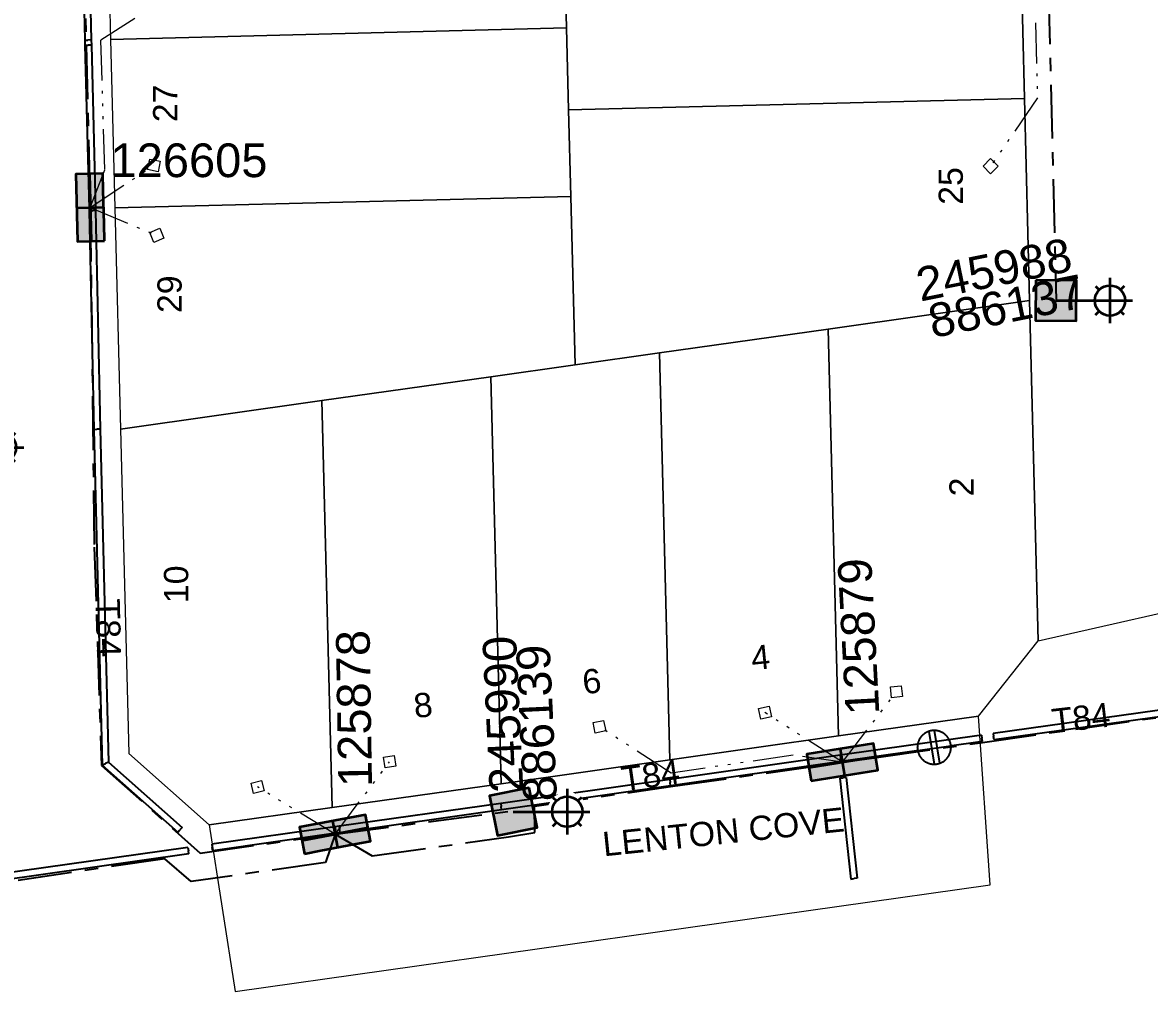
# Model space of a CAD drawing. Header units: metres. Extents: x 293418 to 294566, y 6233478 to 6234177.
# Drawn here: x 293992.7 to 294076.3, y 6233487.6 to 6233559.5 of the extents above; entities that cross this region are included whole.
import ezdxf
from ezdxf.enums import TextEntityAlignment as Align

# ---------------------------------------------------------------- set-up
doc = ezdxf.new("R2010")
doc.units = ezdxf.units.M
doc.linetypes.add('Cable Exist UG', pattern=[7, 4, -1, 1, -1])
doc.linetypes.add('PHANTOMX2', pattern=[6.6, 3, -0.75, 0.2, -0.75, 0.2, -0.75, 0.2, -0.75])
doc.layers.get('0').update_dxf_attribs({"color": 6})
for name, color, linetype, lineweight in [('_User_LV_Exist', 5, 'Continuous', 35), ('Cadastre Land Parcels_SP_EXT', 118, 'Continuous', 15), ('Cadastre Roads_SP_EXT', 218, 'Continuous', 15), ('Mains_LV_EXT', 163, 'Continuous', 25), ('Mains_LV_SL_EXT', 135, 'Continuous', 25), ('Services_SP_EXT', 42, 'PHANTOMX2', 20)]:
    doc.layers.add(name, color=color, linetype=linetype, lineweight=lineweight)
for name, color, linetype in [('Duct_SP_EXT', 30, 'Continuous'), ('Equip_LV_EXT', 7, 'Continuous'), ('Equip_SP_SL_EXT', 7, 'Continuous'), ('SupportsUG_SP_LV_EXT', 7, 'Continuous'), ('SupportsUG_SP_LV_SL_EXT', 7, 'Continuous')]:
    doc.layers.add(name, color=color, linetype=linetype)
doc.layers.add('Features_HIDE', color=1, linetype='Continuous', plot=False)
doc.styles.add('COLUMN_LABEL', font='arial.ttf', dxfattribs={"height": 2})
doc.styles.add('iecARIAL', font='arial.ttf', dxfattribs={"height": 2})
doc.styles.add('POLE_LABEL', font='arial.ttf', dxfattribs={"height": 2})
doc.styles.add('SL_LABEL', font='arial.ttf', dxfattribs={"height": 2})
doc.styles.get("Standard").update_dxf_attribs({"font": 'arial.ttf'})

# ---------------------------------------------------------------- blocks, each defined once
blk = doc.blocks.new('SL_LANTERN_EXT')
at = {"flags": 9}
for tag, p in [('LRATECODE', (-7.4, 0)), ('LOUTREACHVOCAB', (-7.2, 0)), ('LOUTREACH', (-7, 0)), ('LANTNUMBER', (-6.6, 0)), ('LNEW', (-6.4, 0)), ('LMASTVOCAB', (-6.2, 0)), ('LMAST', (-6, 0)), ('LLAMPVOCAB', (-5.8, 0)), ('LLAMP', (-5.6, 0)), ('LEXIST', (-5.4, 0)), ('LCHARGE3PERCENT', (-5.2, 0)), ('LCHARGE3', (-5, 0)), ('LCHARGE2PERCENT', (-4.8, 0)), ('LCHARGE2', (-4.6, 0)), ('LCHARGE1PERCENT', (-4.4, 0)), ('LCHARGE1', (-4.2, 0)), ('LCATEGORY', (-4, 0)), ('LBRACKETVOCAB', (-3.8, 0)), ('LBRACKET', (-3.6, 0)), ('LKINGHEIGHT', (-3.4, 0)), ('CREPLACE', (-3.2, 0)), ('CREMOVE', (-3, 0)), ('CNUMBER', (-2.8, 0)), ('CNEW', (-2.6, 0)), ('CEXIST', (-2.4, 0)), ('USAGE', (-2.2, 0)), ('STATE', (-2, 0)), ('OWNED_BY', (-1.8, 0)), ('ORIENTATION', (-1.6, 0)), ('OPERATING_VOLTAGE', (-1.4, 0)), ('NO_PHASES', (-1.2, 0)), ('LANTERN_TYPE', (-1, 0)), ('LANTERN_PURPOSE', (-0.8, 0)), ('CONTROL_TYPE', (-0.6, 0)), ('CONSTRUCTED_VOLTAGE', (-0.4, 0))]:
    blk.add_attdef(tag, text='', height=0.001, rotation=270, dxfattribs=at).set_placement(p, align=Align.MIDDLE_LEFT)
at = {"style": 'SL_LABEL', "flags": 9}
blk.add_attdef('STREET_CODE', text='', height=0.001, rotation=270, dxfattribs=at).set_placement((0.001, 0), align=Align.MIDDLE_LEFT)
at = {"flags": 1}
blk.add_attdef('Z', (0, 0), '', height=0.001, rotation=270, dxfattribs=at)
at = {"width": 0.9}
blk.add_attdef('LNUMBER', text='', height=1, dxfattribs=at).set_placement((7, -1), align=Align.MIDDLE_LEFT)
at = {"flags": 9}
for tag, p in [('LREMOVE', (0, -7.6)), ('LREPLACE', (0, -7.8)), ('LTYPE', (0, -8)), ('LTYPEVOCAB', (0, -8.2)), ('LEGEND', (0, -8.4)), ('SUBURB', (0, -8.6)), ('STREETNAME', (0, -8.8)), ('LOCATION', (0, -9)), ('NOTES', (0, -9.2)), ('MAINTAINED_BY', (0, -9.863))]:
    blk.add_attdef(tag, text='', height=0.001, dxfattribs=at).set_placement(p, align=Align.MIDDLE_LEFT)
blk.add_attdef('OPERATED_BY', (0, -9.607), '', height=0.001, dxfattribs=at)
at = {"layer": 'Features_HIDE', "width": 0.9}
blk.add_attdef('ASSET_NUM', text='', height=1, dxfattribs=at).set_placement((7, 1), align=Align.MIDDLE_LEFT)
blk.add_wipeout([(5.688, 0), (5.061, -1.061), (4, -1.688), (2.939, -1.061), (2.313, 0), (2.939, 1.061), (4, 1.687), (5.061, 1.061)])
for p, q in [((4, 1.687), (4, 0)), ((2.939, 1.061), (3.205, 0.795)), ((5.061, 1.061), (4.795, 0.795)), ((0, 0), (4, 0)), ((2.939, -1.061), (3.205, -0.795)), ((4, 0), (5.688, 0)), ((4, 0), (4, -1.688)), ((5.061, -1.061), (4.795, -0.795))]:
    blk.add_line(p, q)
blk.add_circle((4, 0), 1.125)
blk = doc.blocks.new('CCP_EXT')
at = {"flags": 9}
for tag, p in [('USAGE', (0, -1.2)), ('LEGEND', (0, -1.4)), ('LIFE_SUPPORT', (0, -1.6)), ('STATE', (0, -1.8)), ('NOTES', (0, -2))]:
    blk.add_attdef(tag, text='', height=0.2, dxfattribs=at).set_placement(p, align=Align.MIDDLE_LEFT)
blk.add_wipeout([(0, 0.566), (0.566, 0), (0, -0.566), (-0.566, 0)])
blk.add_lwpolyline([(-0.566, 0), (0, 0.566), (0.566, 0), (0, -0.566), (-0.566, 0)])
at = {"flags": 1}
blk.add_attdef('Z', (0, 0), '', height=0.2, dxfattribs=at)
at = {"flags": 9}
for tag, p in [('CCP_TYPE', (0, 0)), ('OPERATING_VOLTAGE', (0, -0.6)), ('ORIENTATION', (0, -0.8)), ('CONSTRUCTED_VOLTAGE', (0, -0.2)), ('NO_PHASES', (0, -0.4)), ('OWNED_BY', (0, -1))]:
    blk.add_attdef(tag, text='', height=0.2, dxfattribs=at).set_placement(p, align=Align.MIDDLE_LEFT)
blk = doc.blocks.new('LV_UG_LINKS_CLOSED_EXT')
at = {"layer": 'Equip_LV_EXT'}
for tag, flags, p in [('ACTUAL_STATUS', 9, (3, -2)), ('OPERATING_VOLTAGE', 9, (3, -2.6)), ('CONSTRUCTED_VOLTAGE', 9, (3, -2.2)), ('NO_PHASES', 9, (3, -2.4)), ('ORIENTATION', 9, (3, -2.8)), ('STATE', 9, (3, -3)), ('SWITCH_TYPE', 9, (3, -3.2)), ('USAGE', 9, (3, -3.4)), ('OWNED_BY', 9, (3, -3.8)), ('OPERATED_BY', 9, (3, -4)), ('NOTES', 9, (3, -3.6)), ('MAINTAINED_BY', 9, (3, -4.2)), ('TYPE', 9, (3, -4.6)), ('Z', 1, (3, -4.8)), ('NUMBER_OF_PHASES', 9, (3, -4.4))]:
    blk.add_attdef(tag, text='', height=0.2, dxfattribs=dict(at, flags=flags)).set_placement(p, align=Align.MIDDLE_LEFT)
blk.add_wipeout([(4, 1.25), (3.969, 1.25), (3.939, 1.248), (3.908, 1.247), (3.877, 1.244), (3.847, 1.241), (3.817, 1.236), (3.786, 1.232), (3.756, 1.226), (3.726, 1.22), (3.696, 1.213), (3.667, 1.205), (3.637, 1.196), (3.608, 1.187), (3.579, 1.177), (3.55, 1.166), (3.522, 1.155), (3.493, 1.143), (3.466, 1.13), (3.438, 1.117), (3.411, 1.102), (3.384, 1.088), (3.357, 1.072), (3.331, 1.056), (3.306, 1.039), (3.28, 1.022), (3.255, 1.004), (3.231, 0.985), (3.207, 0.966), (3.184, 0.947), (3.161, 0.926), (3.138, 0.905), (3.116, 0.884), (3.095, 0.862), (3.074, 0.839), (3.053, 0.816), (3.034, 0.793), (3.015, 0.769), (2.996, 0.745), (2.978, 0.72), (2.961, 0.694), (2.944, 0.669), (2.928, 0.643), (2.912, 0.616), (2.898, 0.589), (2.883, 0.562), (2.87, 0.534), (2.857, 0.507), (2.845, 0.478), (2.834, 0.45), (2.823, 0.421), (2.813, 0.392), (2.804, 0.363), (2.795, 0.333), (2.787, 0.304), (2.78, 0.274), (2.774, 0.244), (2.768, 0.214), (2.764, 0.183), (2.759, 0.153), (2.756, 0.123), (2.753, 0.092), (2.752, 0.061), (2.75, 0.031), (2.75, 0), (2.75, -0.031), (2.752, -0.061), (2.753, -0.092), (2.756, -0.123), (2.759, -0.153), (2.764, -0.183), (2.768, -0.214), (2.774, -0.244), (2.78, -0.274), (2.787, -0.304), (2.795, -0.333), (2.804, -0.363), (2.813, -0.392), (2.823, -0.421), (2.834, -0.45), (2.845, -0.478), (2.857, -0.507), (2.87, -0.534), (2.883, -0.562), (2.898, -0.589), (2.912, -0.616), (2.928, -0.643), (2.944, -0.669), (2.961, -0.694), (2.978, -0.72), (2.996, -0.745), (3.015, -0.769), (3.034, -0.793), (3.053, -0.816), (3.074, -0.839), (3.095, -0.862), (3.116, -0.884), (3.138, -0.905), (3.161, -0.926), (3.184, -0.947), (3.207, -0.966), (3.231, -0.985), (3.255, -1.004), (3.28, -1.022), (3.306, -1.039), (3.331, -1.056), (3.357, -1.072), (3.384, -1.088), (3.411, -1.102), (3.438, -1.117), (3.466, -1.13), (3.493, -1.143), (3.522, -1.155), (3.55, -1.166), (3.579, -1.177), (3.608, -1.187), (3.637, -1.196), (3.667, -1.205), (3.696, -1.213), (3.726, -1.22), (3.756, -1.226), (3.786, -1.232), (3.817, -1.236), (3.847, -1.241), (3.877, -1.244), (3.908, -1.247), (3.939, -1.248), (3.969, -1.25), (4, -1.25), (4.031, -1.25), (4.061, -1.248), (4.092, -1.247), (4.123, -1.244), (4.153, -1.241), (4.183, -1.236), (4.214, -1.232), (4.244, -1.226), (4.274, -1.22), (4.304, -1.213), (4.333, -1.205), (4.363, -1.196), (4.392, -1.187), (4.421, -1.177), (4.45, -1.166), (4.478, -1.155), (4.507, -1.143), (4.534, -1.13), (4.562, -1.117), (4.589, -1.102), (4.616, -1.088), (4.643, -1.072), (4.669, -1.056), (4.694, -1.039), (4.72, -1.022), (4.745, -1.004), (4.769, -0.985), (4.793, -0.966), (4.816, -0.947), (4.839, -0.926), (4.862, -0.905), (4.884, -0.884), (4.905, -0.862), (4.926, -0.839), (4.947, -0.816), (4.966, -0.793), (4.985, -0.769), (5.004, -0.745), (5.022, -0.72), (5.039, -0.694), (5.056, -0.669), (5.072, -0.643), (5.088, -0.616), (5.102, -0.589), (5.117, -0.562), (5.13, -0.534), (5.143, -0.507), (5.155, -0.478), (5.166, -0.45), (5.177, -0.421), (5.187, -0.392), (5.196, -0.363), (5.205, -0.333), (5.213, -0.304), (5.22, -0.274), (5.226, -0.244), (5.232, -0.214), (5.236, -0.183), (5.241, -0.153), (5.244, -0.123), (5.247, -0.092), (5.248, -0.061), (5.25, -0.031), (5.25, 0), (5.25, 0.031), (5.248, 0.061), (5.247, 0.092), (5.244, 0.123), (5.241, 0.153), (5.236, 0.183), (5.232, 0.214), (5.226, 0.244), (5.22, 0.274), (5.213, 0.304), (5.205, 0.333), (5.196, 0.363), (5.187, 0.392), (5.177, 0.421), (5.166, 0.45), (5.155, 0.478), (5.143, 0.507), (5.13, 0.534), (5.117, 0.562), (5.102, 0.589), (5.088, 0.616), (5.072, 0.643), (5.056, 0.669), (5.039, 0.694), (5.022, 0.72), (5.004, 0.745), (4.985, 0.769), (4.966, 0.793), (4.947, 0.816), (4.926, 0.839), (4.905, 0.862), (4.884, 0.884), (4.862, 0.905), (4.839, 0.926), (4.816, 0.947), (4.793, 0.966), (4.769, 0.985), (4.745, 1.004), (4.72, 1.022), (4.694, 1.039), (4.669, 1.056), (4.643, 1.072), (4.616, 1.088), (4.589, 1.102), (4.562, 1.117), (4.534, 1.13), (4.507, 1.143), (4.478, 1.155), (4.45, 1.166), (4.421, 1.177), (4.392, 1.187), (4.363, 1.196), (4.333, 1.205), (4.304, 1.213), (4.274, 1.22), (4.244, 1.226), (4.214, 1.232), (4.183, 1.236), (4.153, 1.241), (4.123, 1.244), (4.092, 1.247), (4.061, 1.248), (4.031, 1.25)]).dxf.layer = 'Equip_LV_EXT'
for p, q in [((3.792, 1.232), (3.792, -1.232)), ((4.208, 1.232), (4.208, -1.232))]:
    blk.add_line(p, q, dxfattribs=at)
at = {"layer": 'Equip_LV_EXT', "flags": 128}
blk.add_lwpolyline([(4, 1.25), (3.969, 1.25), (3.939, 1.248), (3.908, 1.247), (3.877, 1.244), (3.847, 1.241), (3.817, 1.236), (3.786, 1.232), (3.756, 1.226), (3.726, 1.22), (3.696, 1.213), (3.667, 1.205), (3.637, 1.196), (3.608, 1.187), (3.579, 1.177), (3.55, 1.166), (3.522, 1.155), (3.493, 1.143), (3.466, 1.13), (3.438, 1.117), (3.411, 1.102), (3.384, 1.088), (3.357, 1.072), (3.331, 1.056), (3.306, 1.039), (3.28, 1.022), (3.255, 1.004), (3.231, 0.985), (3.207, 0.966), (3.184, 0.947), (3.161, 0.926), (3.138, 0.905), (3.116, 0.884), (3.095, 0.862), (3.074, 0.839), (3.053, 0.816), (3.034, 0.793), (3.015, 0.769), (2.996, 0.745), (2.978, 0.72), (2.961, 0.694), (2.944, 0.669), (2.928, 0.643), (2.912, 0.616), (2.898, 0.589), (2.883, 0.562), (2.87, 0.534), (2.857, 0.507), (2.845, 0.478), (2.834, 0.45), (2.823, 0.421), (2.813, 0.392), (2.804, 0.363), (2.795, 0.333), (2.787, 0.304), (2.78, 0.274), (2.774, 0.244), (2.768, 0.214), (2.764, 0.183), (2.759, 0.153), (2.756, 0.123), (2.753, 0.092), (2.752, 0.061), (2.75, 0.031), (2.75, 0), (2.75, -0.031), (2.752, -0.061), (2.753, -0.092), (2.756, -0.123), (2.759, -0.153), (2.764, -0.183), (2.768, -0.214), (2.774, -0.244), (2.78, -0.274), (2.787, -0.304), (2.795, -0.333), (2.804, -0.363), (2.813, -0.392), (2.823, -0.421), (2.834, -0.45), (2.845, -0.478), (2.857, -0.507), (2.87, -0.534), (2.883, -0.562), (2.898, -0.589), (2.912, -0.616), (2.928, -0.643), (2.944, -0.669), (2.961, -0.694), (2.978, -0.72), (2.996, -0.745), (3.015, -0.769), (3.034, -0.793), (3.053, -0.816), (3.074, -0.839), (3.095, -0.862), (3.116, -0.884), (3.138, -0.905), (3.161, -0.926), (3.184, -0.947), (3.207, -0.966), (3.231, -0.985), (3.255, -1.004), (3.28, -1.022), (3.306, -1.039), (3.331, -1.056), (3.357, -1.072), (3.384, -1.088), (3.411, -1.102), (3.438, -1.117), (3.466, -1.13), (3.493, -1.143), (3.522, -1.155), (3.55, -1.166), (3.579, -1.177), (3.608, -1.187), (3.637, -1.196), (3.667, -1.205), (3.696, -1.213), (3.726, -1.22), (3.756, -1.226), (3.786, -1.232), (3.817, -1.236), (3.847, -1.241), (3.877, -1.244), (3.908, -1.247), (3.939, -1.248), (3.969, -1.25), (4, -1.25), (4.031, -1.25), (4.061, -1.248), (4.092, -1.247), (4.123, -1.244), (4.153, -1.241), (4.183, -1.236), (4.214, -1.232), (4.244, -1.226), (4.274, -1.22), (4.304, -1.213), (4.333, -1.205), (4.363, -1.196), (4.392, -1.187), (4.421, -1.177), (4.45, -1.166), (4.478, -1.155), (4.507, -1.143), (4.534, -1.13), (4.562, -1.117), (4.589, -1.102), (4.616, -1.088), (4.643, -1.072), (4.669, -1.056), (4.694, -1.039), (4.72, -1.022), (4.745, -1.004), (4.769, -0.985), (4.793, -0.966), (4.816, -0.947), (4.839, -0.926), (4.862, -0.905), (4.884, -0.884), (4.905, -0.862), (4.926, -0.839), (4.947, -0.816), (4.966, -0.793), (4.985, -0.769), (5.004, -0.745), (5.022, -0.72), (5.039, -0.694), (5.056, -0.669), (5.072, -0.643), (5.088, -0.616), (5.102, -0.589), (5.117, -0.562), (5.13, -0.534), (5.143, -0.507), (5.155, -0.478), (5.166, -0.45), (5.177, -0.421), (5.187, -0.392), (5.196, -0.363), (5.205, -0.333), (5.213, -0.304), (5.22, -0.274), (5.226, -0.244), (5.232, -0.214), (5.236, -0.183), (5.241, -0.153), (5.244, -0.123), (5.247, -0.092), (5.248, -0.061), (5.25, -0.031), (5.25, 0), (5.25, 0.031), (5.248, 0.061), (5.247, 0.092), (5.244, 0.123), (5.241, 0.153), (5.236, 0.183), (5.232, 0.214), (5.226, 0.244), (5.22, 0.274), (5.213, 0.304), (5.205, 0.333), (5.196, 0.363), (5.187, 0.392), (5.177, 0.421), (5.166, 0.45), (5.155, 0.478), (5.143, 0.507), (5.13, 0.534), (5.117, 0.562), (5.102, 0.589), (5.088, 0.616), (5.072, 0.643), (5.056, 0.669), (5.039, 0.694), (5.022, 0.72), (5.004, 0.745), (4.985, 0.769), (4.966, 0.793), (4.947, 0.816), (4.926, 0.839), (4.905, 0.862), (4.884, 0.884), (4.862, 0.905), (4.839, 0.926), (4.816, 0.947), (4.793, 0.966), (4.769, 0.985), (4.745, 1.004), (4.72, 1.022), (4.694, 1.039), (4.669, 1.056), (4.643, 1.072), (4.616, 1.088), (4.589, 1.102), (4.562, 1.117), (4.534, 1.13), (4.507, 1.143), (4.478, 1.155), (4.45, 1.166), (4.421, 1.177), (4.392, 1.187), (4.363, 1.196), (4.333, 1.205), (4.304, 1.213), (4.274, 1.22), (4.244, 1.226), (4.214, 1.232), (4.183, 1.236), (4.153, 1.241), (4.123, 1.244), (4.092, 1.247), (4.061, 1.248), (4.031, 1.25)], close=True, dxfattribs=at)
blk = doc.blocks.new('PILLAR_EXT')
blk.add_hatch(color=256).paths.add_polyline_path([(-2.5, 1), (-2.5, -1), (2.5, -1), (2.5, 1)])
for p, q in [((0, 1), (0, -1)), ((-2.5, 0), (2.5, 0))]:
    blk.add_line(p, q)
at = {"ltscale": 10}
blk.add_line((2.5, 0), (-2.5, 0), dxfattribs=at)
blk.add_lwpolyline([(-2.5, -1), (-1.25, -1), (1.25, -1), (2.5, -1), (2.5, 1), (-2.5, 1)], close=True)
at = {"width": 0.9, "flags": 8}
blk.add_attdef('ASSET_NUM', text='', height=2, rotation=90, dxfattribs=at).set_placement((-2, 4), align=Align.MIDDLE_LEFT)
for tag, p, flags in [('OWNED_BY', (0, -0.2), 9), ('STATE', (0, -0.4), 9), ('SUPPORT_TYPE', (0, -0.6), 9), ('USAGE', (0, -0.8), 9), ('LEGEND', (0, -1), 9), ('STREETNAME', (0, -1.8), 9), ('LOCATION', (0, -1.2), 9), ('NOTES', (0, -1.4), 9), ('PARENT', (0, -1.6), 9), ('SUBURB', (0, -2), 1)]:
    blk.add_attdef(tag, p, '', height=0.2, dxfattribs=dict(flags=flags))
blk = doc.blocks.new('COLUMN_EXT')
blk.add_hatch(color=256).paths.add_polyline_path([(1.5, -1.5), (1.5, 1.5), (-1.5, 1.5), (-1.5, -1.5)])
blk.add_lwpolyline([(1.5, 1.5), (-1.5, 1.5), (-1.5, -1.5), (1.5, -1.5)], close=True)
at = {"flags": 9}
for tag, p in [('STREETNAME', (-1.813, 1.6)), ('SUBURB', (-1.813, 1.8)), ('NOTES', (-1.813, 2)), ('LOCATION', (-1.813, 1.4)), ('LEGEND', (-1.813, 1.2)), ('USAGE', (-1.813, 1)), ('STATE', (-1.813, 0.8)), ('COLUMN_TYPE', (-1.813, 0.4)), ('OWNED_BY', (-1.813, 0.6))]:
    blk.add_attdef(tag, text='', height=0.2, rotation=180, dxfattribs=at).set_placement(p, align=Align.MIDDLE_LEFT)
at = {"flags": 1}
blk.add_attdef('Z', (-1.813, 2.351), '', height=0.2, rotation=180, dxfattribs=at)
at = {"flags": 9}
for tag, style, p in [('STRUCTURE_PLANT_NUMBER', 'POLE_LABEL', (-1.813, -0.031)), ('STREET_CODE', 'COLUMN_LABEL', (-1.813, 0.2))]:
    blk.add_attdef(tag, text='', height=0.2, rotation=180, dxfattribs=dict(at, style=style)).set_placement(p, align=Align.MIDDLE_LEFT)
at = {"style": 'COLUMN_LABEL', "width": 0.9, "flags": 8}
blk.add_attdef('ASSET_NUM', text='', height=2, rotation=270, dxfattribs=at).set_placement((2, -4), align=Align.MIDDLE_LEFT)

msp = doc.modelspace()

# ---------------------------------------------------------------- linework, layer by layer
at = {"layer": 'Cadastre Land Parcels_SP_EXT', "linetype": 'Continuous'}
for points in [[(294033.08, 6233559.1), (294032.855, 6233568.014), (294032.763, 6233571.599), (293998.93, 6233570.742), (293999.247, 6233558.244), (294033.08, 6233559.1)], [(294067.067, 6233553.872), (294066.687, 6233568.87), (294032.855, 6233568.014), (294033.08, 6233559.1), (294033.234, 6233553.017), (294067.067, 6233553.872)], [(294033.396, 6233546.603), (294033.234, 6233553.017), (294033.08, 6233559.1), (293999.247, 6233558.244), (293999.563, 6233545.747), (294033.396, 6233546.603)], [(294039.972, 6233534.991), (294052.494, 6233536.762), (294067.446, 6233538.876), (294067.067, 6233553.872), (294033.234, 6233553.017), (294033.396, 6233546.603), (294033.712, 6233534.106), (294039.972, 6233534.991)], [(294014.93, 6233531.449), (294027.451, 6233533.22), (294033.712, 6233534.106), (294033.396, 6233546.603), (293999.563, 6233545.747), (293999.978, 6233529.335), (294014.93, 6233531.449)], [(294063.656, 6233508.039), (294068.085, 6233513.617), (294067.446, 6233538.876), (294052.494, 6233536.762), (294053.257, 6233506.569), (294063.656, 6233508.039)], [(294053.257, 6233506.569), (294052.494, 6233536.762), (294039.972, 6233534.991), (294040.736, 6233504.798), (294053.257, 6233506.569)], [(294040.736, 6233504.798), (294039.972, 6233534.991), (294033.712, 6233534.106), (294027.451, 6233533.22), (294028.215, 6233503.027), (294040.736, 6233504.798)], [(294028.215, 6233503.027), (294027.451, 6233533.22), (294014.93, 6233531.449), (294015.694, 6233501.256), (294028.215, 6233503.027)], [(294015.694, 6233501.256), (294014.93, 6233531.449), (293999.978, 6233529.335), (294000.586, 6233505.278), (294006.555, 6233499.964), (294015.694, 6233501.256)]]:
    msp.add_lwpolyline(points, close=True, dxfattribs=at)
at = {"layer": 'Duct_SP_EXT'}
for p, q in [((293997.033, 6233570.694), (293997.322, 6233558.197)), ((293997.513, 6233570.706), (293997.802, 6233558.21)), ((293997.322, 6233558.197), (293997.562, 6233558.204)), ((293997.322, 6233558.197), (293997.334, 6233557.818)), ((293997.802, 6233558.21), (293997.562, 6233558.204)), ((293997.802, 6233558.21), (293997.813, 6233557.831)), ((293997.334, 6233557.818), (293997.573, 6233557.825)), ((293997.334, 6233557.818), (293997.646, 6233545.699)), ((293997.813, 6233557.831), (293997.573, 6233557.825)), ((293997.813, 6233557.831), (293998.126, 6233545.712)), ((293997.646, 6233545.699), (293997.886, 6233545.706)), ((293997.646, 6233545.699), (293997.651, 6233545.531)), ((293998.126, 6233545.712), (293997.886, 6233545.706)), ((293998.126, 6233545.712), (293998.131, 6233545.546)), ((293997.651, 6233545.533), (293997.891, 6233545.538)), ((293997.651, 6233545.531), (293997.891, 6233545.538)), ((293997.651, 6233545.533), (293997.99, 6233529.317)), ((293998.131, 6233545.546), (293997.891, 6233545.538)), ((293998.131, 6233545.543), (293997.891, 6233545.538)), ((293998.131, 6233545.543), (293998.47, 6233529.329)), ((293997.99, 6233529.317), (293998.23, 6233529.323)), ((293997.99, 6233529.317), (293998.619, 6233504.414)), ((293998.47, 6233529.329), (293998.23, 6233529.323)), ((293998.47, 6233529.329), (293999.094, 6233504.634)), ((294084.635, 6233509.539), (294064.735, 6233506.761)), ((294084.702, 6233509.063), (294064.802, 6233506.286)), ((294063.874, 6233506.627), (294063.908, 6233506.39)), ((294063.941, 6233506.152), (294063.908, 6233506.39)), ((294064.735, 6233506.761), (294064.769, 6233506.523)), ((294064.802, 6233506.286), (294064.769, 6233506.523)), ((293999.094, 6233504.634), (293998.857, 6233504.524)), ((293999.094, 6233504.634), (294004.549, 6233499.781)), ((294053.38, 6233505.143), (294040.734, 6233503.348)), ((294053.448, 6233504.667), (294040.801, 6233502.872)), ((294053.38, 6233505.143), (294053.414, 6233504.905)), ((294053.381, 6233505.143), (294053.414, 6233504.905)), ((294053.448, 6233504.667), (294053.414, 6233504.905)), ((294053.448, 6233504.667), (294053.414, 6233504.905)), ((293998.619, 6233504.414), (293998.857, 6233504.524)), ((293998.619, 6233504.414), (294004.23, 6233499.423)), ((294040.734, 6233503.348), (294028.193, 6233501.563)), ((294040.734, 6233503.348), (294040.768, 6233503.11)), ((294040.734, 6233503.348), (294040.768, 6233503.11)), ((294040.802, 6233502.872), (294040.768, 6233503.11)), ((294040.801, 6233502.872), (294040.768, 6233503.11)), ((294053.363, 6233503.434), (294053.601, 6233503.46)), ((294053.363, 6233503.434), (294054.18, 6233495.955)), ((294053.84, 6233503.486), (294053.601, 6233503.46)), ((294053.84, 6233503.486), (294054.657, 6233496.008)), ((294040.802, 6233502.872), (294028.26, 6233501.088)), ((294028.193, 6233501.563), (294016.201, 6233499.869)), ((294028.193, 6233501.563), (294028.227, 6233501.325)), ((294028.193, 6233501.563), (294028.227, 6233501.325)), ((294028.26, 6233501.088), (294028.227, 6233501.325)), ((294028.26, 6233501.088), (294028.227, 6233501.325)), ((294028.26, 6233501.088), (294016.268, 6233499.393)), ((294004.23, 6233499.423), (294004.389, 6233499.602)), ((294004.549, 6233499.781), (294004.389, 6233499.602)), ((294015.893, 6233499.823), (294006.758, 6233498.531)), ((294016.199, 6233499.868), (294015.892, 6233499.823)), ((294015.892, 6233499.823), (294015.893, 6233499.823)), ((294015.892, 6233499.823), (294015.927, 6233499.586)), ((294015.893, 6233499.823), (294015.927, 6233499.586)), ((294015.962, 6233499.348), (294015.927, 6233499.586)), ((294015.961, 6233499.348), (294015.927, 6233499.586)), ((294016.199, 6233499.868), (294016.234, 6233499.631)), ((294016.201, 6233499.869), (294016.234, 6233499.631)), ((294016.269, 6233499.393), (294016.234, 6233499.631)), ((294016.268, 6233499.393), (294016.234, 6233499.631)), ((294015.961, 6233499.348), (294006.825, 6233498.055)), ((294015.962, 6233499.348), (294015.961, 6233499.348)), ((294016.269, 6233499.393), (294015.962, 6233499.348)), ((294004.98, 6233498.291), (293981.881, 6233495.03)), ((294004.98, 6233498.291), (294005.013, 6233498.053)), ((294005.047, 6233497.816), (294005.013, 6233498.053)), ((294006.758, 6233498.531), (294006.792, 6233498.293)), ((294006.825, 6233498.055), (294006.792, 6233498.293)), ((294005.047, 6233497.816), (293981.948, 6233494.555)), ((294054.18, 6233495.955), (294054.418, 6233495.982)), ((294054.657, 6233496.008), (294054.418, 6233495.982))]:
    msp.add_line(p, q, dxfattribs=at)
at = {"layer": 'Mains_LV_EXT', "linetype": 'Cable Exist UG'}
msp.add_lwpolyline([(293996.75, 6233585.794), (293997.733, 6233545.78)], dxfattribs=at)
at = {"layer": 'Mains_LV_SL_EXT', "linetype": 'Cable Exist UG'}
for points in [[(294068.662, 6233568.881), (294069.401, 6233538.872)], [(294015.896, 6233499.278), (294028.714, 6233500.972)], [(294015.896, 6233499.278), (294015.19, 6233497.182), (294005.22, 6233495.774), (294003.272, 6233497.456), (293981.672, 6233494.281)]]:
    msp.add_lwpolyline(points, dxfattribs=at)

# ---------------------------------------------------------------- block references
at = {"layer": '_User_LV_Exist'}
ref = msp.add_blockref('PILLAR_EXT', (294053.547, 6233504.616), dxfattribs=dict(at, rotation=9.057080403114195))
ref.add_attrib('ASSET_NUM', '125879', dxfattribs={"layer": '0', "height": 2.5, "rotation": 93.0162, "style": 'iecARIAL'}).set_placement((294055.047, 6233508.116), align=Align.MIDDLE_LEFT)
ref = msp.add_blockref('PILLAR_EXT', (294015.896, 6233499.278), dxfattribs=dict(at, rotation=10.80111990098757))
ref.add_attrib('ASSET_NUM', '125878', dxfattribs={"layer": '0', "height": 2.5, "rotation": 90.92119, "style": 'iecARIAL'}).set_placement((294017.396, 6233502.778), align=Align.MIDDLE_LEFT)
at = {"layer": 'Equip_SP_SL_EXT'}
ref = msp.add_blockref('SL_LANTERN_EXT', (293987.11, 6233527.976), dxfattribs=at)
ref.add_attrib('ASSET_NUM', '246904', dxfattribs={"layer": '0', "height": 2.5, "rotation": 4.62217, "style": 'iecARIAL'}).set_placement((293988.61, 6233529.476), align=Align.BOTTOM_RIGHT)
at = {"layer": 'SupportsUG_SP_LV_EXT'}
ref = msp.add_blockref('PILLAR_EXT', (294053.547, 6233504.616), dxfattribs=dict(at, rotation=9.057080403114195))
ref.add_attrib('ASSET_NUM', '125879', dxfattribs={"layer": '0', "height": 2.5, "rotation": 93.0162, "style": 'iecARIAL'}).set_placement((294055.047, 6233508.116), align=Align.MIDDLE_LEFT)
ref = msp.add_blockref('PILLAR_EXT', (294015.896, 6233499.278), dxfattribs=dict(at, rotation=10.80111990098757))
ref.add_attrib('ASSET_NUM', '125878', dxfattribs={"layer": '0', "height": 2.5, "rotation": 90.92119, "style": 'iecARIAL'}).set_placement((294017.396, 6233502.778), align=Align.MIDDLE_LEFT)

# ---------------------------------------------------------------- texts
at = {"layer": 'Cadastre Roads_SP_EXT'}
msp.add_text('LENTON COVE', height=1.8, rotation=5.94152, dxfattribs=at).set_placement((294035.846, 6233497.634))
at = {"layer": 'Features_HIDE'}
for s, rotation, p in [('27', 90.25693, (294004.197, 6233552.11)), ('25', 90.25693, (294062.496, 6233545.979)), ('29', 90, (294004.516, 6233537.942)), ('2', 90, (294063.289, 6233524.343)), ('10', 90.25578, (294005.012, 6233516.427)), ('4', 5.71059, (294046.865, 6233511.44)), ('6', 5.96833, (294034.35, 6233509.667)), ('8', 5.68492, (294021.822, 6233507.899))]:
    msp.add_text(s, height=1.8, rotation=rotation, dxfattribs=at).set_placement(p)
at = {"layer": 'Mains_LV_EXT'}
for rotation, p in [(271.44931, (293998.123, 6233516.732)), (6.66534, (294069.202, 6233506.771)), (8.05062, (294037.287, 6233502.455))]:
    msp.add_text('T84', height=1.8, rotation=rotation, dxfattribs=at).set_placement(p)

# ---------------------------------------------------------------- next in the draw order: block references
at = {"layer": '_User_LV_Exist'}
ref = msp.add_blockref('SL_LANTERN_EXT', (293987.11, 6233527.976), dxfattribs=at)
ref.add_attrib('ASSET_NUM', '246904', dxfattribs={"layer": '0', "height": 2.5, "rotation": 4.62217, "style": 'iecARIAL'}).set_placement((293988.61, 6233529.476), align=Align.BOTTOM_RIGHT)
at = {"layer": 'Services_SP_EXT'}
for p, rotation in [((294002.459, 6233548.901), 213.9352493039621), ((294002.664, 6233543.713), 157.0932908163751), ((294057.558, 6233509.849), 231.0570806882161), ((294047.803, 6233508.301), 327.0570804147417), ((294035.52, 6233507.249), 326.9914420057868), ((294019.951, 6233504.661), 232.8011194688306), ((294010.146, 6233502.782), 328.8011195359101)]:
    msp.add_blockref('CCP_EXT', p, dxfattribs=dict(at, rotation=rotation))
msp.add_blockref('CCP_EXT', (294064.55, 6233548.843), dxfattribs=at)

# ---------------------------------------------------------------- next in the draw order: linework, layer by layer
at = {"layer": 'Cadastre Roads_SP_EXT', "linetype": 'Continuous'}
msp.add_lwpolyline([(294064.096, 6233671.348), (294064.539, 6233653.851), (294064.918, 6233638.855), (294065.234, 6233626.357), (294065.613, 6233611.36), (294065.928, 6233598.863), (294066.371, 6233581.367), (294066.687, 6233568.87), (294067.067, 6233553.872), (294067.446, 6233538.876), (294068.085, 6233513.617), (294082.707, 6233516.93), (294082.707, 6233516.93), (294082.101, 6233540.915), (294081.551, 6233562.665), (294081.171, 6233577.661), (294080.855, 6233590.159), (294080.476, 6233605.155), (294080.16, 6233617.652), (294079.781, 6233632.65), (294079.465, 6233645.147), (294079.022, 6233662.642), (294078.643, 6233677.639)], dxfattribs=at)
msp.add_lwpolyline([(294064.506, 6233495.535), (294063.656, 6233508.038), (294053.257, 6233506.569), (294040.736, 6233504.798), (294028.215, 6233503.027), (294015.694, 6233501.256), (294006.555, 6233499.964), (294008.487, 6233487.612), (294064.506, 6233495.535)], close=True, dxfattribs=at)
at = {"layer": 'Mains_LV_EXT', "linetype": 'Cable Exist UG'}
for points in [[(293997.733, 6233545.78), (293998.033, 6233520.569), (293998.033, 6233520.569), (293998.569, 6233504.384), (294005.892, 6233497.871), (294015.637, 6233499.247), (294015.896, 6233499.278)], [(294015.896, 6233499.278), (294018.645, 6233497.663), (294018.645, 6233497.663), (294028.774, 6233499.082), (294030.717, 6233499.403), (294030.691, 6233501.37), (294030.691, 6233501.37), (294040.972, 6233502.835), (294053.547, 6233504.616)]]:
    msp.add_lwpolyline(points, dxfattribs=at)
at = {"layer": 'Services_SP_EXT'}
for points in [[(294068.662, 6233568.881), (294067.689, 6233566.069), (294067.689, 6233566.069), (294068.033, 6233553.91), (294064.55, 6233548.843)], [(293997.733, 6233545.78), (293998.817, 6233548.594), (293998.512, 6233558.226), (294002.19, 6233560.567)], [(293997.733, 6233545.78), (294002.459, 6233548.901)], [(293997.733, 6233545.78), (294002.664, 6233543.713)], [(294053.547, 6233504.616), (294057.558, 6233509.849)], [(294053.547, 6233504.616), (294047.803, 6233508.301)], [(294053.547, 6233504.616), (294049.884, 6233505.143), (294049.884, 6233505.143), (294040.843, 6233503.82), (294035.52, 6233507.249)], [(294015.896, 6233499.278), (294019.951, 6233504.661)], [(294015.896, 6233499.278), (294010.146, 6233502.782)]]:
    msp.add_lwpolyline(points, dxfattribs=at)

# ---------------------------------------------------------------- next in the draw order: block references
at = {"layer": '_User_LV_Exist'}
ref = msp.add_blockref('PILLAR_EXT', (293997.733, 6233545.78), dxfattribs=dict(at, rotation=91.3814468203692))
ref.add_attrib('ASSET_NUM', '126605', dxfattribs={"layer": '0', "height": 2.5, "style": 'iecARIAL'}).set_placement((293999.233, 6233549.28), align=Align.MIDDLE_LEFT)
at = {"layer": 'SupportsUG_SP_LV_EXT'}
ref = msp.add_blockref('PILLAR_EXT', (293997.733, 6233545.78), dxfattribs=dict(at, rotation=91.3814468203692))
ref.add_attrib('ASSET_NUM', '126605', dxfattribs={"layer": '0', "height": 2.5, "style": 'iecARIAL'}).set_placement((293999.233, 6233549.28), align=Align.MIDDLE_LEFT)

# ---------------------------------------------------------------- next in the draw order: block references
at = {"layer": 'Equip_LV_EXT', "rotation": 9.057080403114195}
msp.add_blockref('LV_UG_LINKS_CLOSED_EXT', (294056.41, 6233505.095), dxfattribs=at)
at = {"layer": 'Equip_SP_SL_EXT'}
ref = msp.add_blockref('SL_LANTERN_EXT', (294029.128, 6233500.949), dxfattribs=at)
ref.add_attrib('ASSET_NUM', '245990', dxfattribs={"layer": '0', "height": 2.5, "rotation": 92.73612, "style": 'iecARIAL'}).set_placement((294030.628, 6233502.449), align=Align.BOTTOM_LEFT)

# ---------------------------------------------------------------- next in the draw order: linework, layer by layer
at = {"layer": 'Duct_SP_EXT'}
for p, q in [((294063.874, 6233506.627), (294053.381, 6233505.143)), ((294063.941, 6233506.152), (294053.448, 6233504.667))]:
    msp.add_line(p, q, dxfattribs=at)
at = {"layer": 'Mains_LV_EXT', "linetype": 'Cable Exist UG'}
msp.add_lwpolyline([(294053.547, 6233504.616), (294056.079, 6233504.975), (294056.079, 6233504.975), (294063.942, 6233506.088), (294085.364, 6233509.144), (294085.364, 6233509.144), (294085.289, 6233509.441), (294085.154, 6233509.657), (294078.953, 6233514.984), (294078.243, 6233540.872), (294078.202, 6233543.637), (294078.217, 6233545.114), (294084.15, 6233545.263), (294085.905, 6233545.854)], dxfattribs=at)

# ---------------------------------------------------------------- next in the draw order: block references
at = {"layer": 'SupportsUG_SP_LV_SL_EXT'}
ref = msp.add_blockref('COLUMN_EXT', (294029.128, 6233500.949), dxfattribs=dict(at, rotation=11.29417973456017))
ref.add_attrib('ASSET_NUM', '886139', dxfattribs={"layer": '0', "height": 2.5, "rotation": 92.73612, "style": 'COLUMN_LABEL'}).set_placement((294031.128, 6233501.699), align=Align.MIDDLE_LEFT)

# ---------------------------------------------------------------- next in the draw order: block references
at = {"layer": '_User_LV_Exist'}
ref = msp.add_blockref('SL_LANTERN_EXT', (294029.128, 6233500.949), dxfattribs=at)
ref.add_attrib('ASSET_NUM', '245990', dxfattribs={"layer": '0', "height": 2.5, "rotation": 92.73612, "style": 'iecARIAL'}).set_placement((294030.628, 6233502.449), align=Align.BOTTOM_LEFT)
at = {"layer": 'Equip_SP_SL_EXT'}
ref = msp.add_blockref('SL_LANTERN_EXT', (294069.401, 6233538.872), dxfattribs=at)
ref.add_attrib('ASSET_NUM', '245988', dxfattribs={"layer": '0', "height": 2.5, "rotation": 11.46302, "style": 'iecARIAL'}).set_placement((294070.901, 6233540.372), align=Align.BOTTOM_RIGHT)

# ---------------------------------------------------------------- next in the draw order: block references
at = {"layer": '_User_LV_Exist'}
ref = msp.add_blockref('COLUMN_EXT', (294029.128, 6233500.949), dxfattribs=dict(at, rotation=11.29417973456017))
ref.add_attrib('ASSET_NUM', '886139', dxfattribs={"layer": '0', "height": 2.5, "rotation": 92.73612, "style": 'COLUMN_LABEL'}).set_placement((294031.128, 6233501.699), align=Align.MIDDLE_LEFT)
at = {"layer": 'SupportsUG_SP_LV_SL_EXT'}
ref = msp.add_blockref('COLUMN_EXT', (294069.401, 6233538.872), dxfattribs=dict(at, rotation=89.48473816027774))
ref.add_attrib('ASSET_NUM', '886137', dxfattribs={"layer": '0', "height": 2.5, "rotation": 11.46302, "style": 'COLUMN_LABEL'}).set_placement((294071.401, 6233539.622), align=Align.MIDDLE_RIGHT)

# ---------------------------------------------------------------- next in the draw order: block references
at = {"layer": '_User_LV_Exist'}
ref = msp.add_blockref('SL_LANTERN_EXT', (294069.401, 6233538.872), dxfattribs=at)
ref.add_attrib('ASSET_NUM', '245988', dxfattribs={"layer": '0', "height": 2.5, "rotation": 11.46302, "style": 'iecARIAL'}).set_placement((294070.901, 6233540.372), align=Align.BOTTOM_RIGHT)

# ---------------------------------------------------------------- next in the draw order: block references
ref = msp.add_blockref('COLUMN_EXT', (294069.401, 6233538.872), dxfattribs=dict(at, rotation=89.48473816027774))
ref.add_attrib('ASSET_NUM', '886137', dxfattribs={"layer": '0', "height": 2.5, "rotation": 11.46302, "style": 'COLUMN_LABEL'}).set_placement((294071.401, 6233539.622), align=Align.MIDDLE_RIGHT)

doc.saveas('drawing.dxf')
